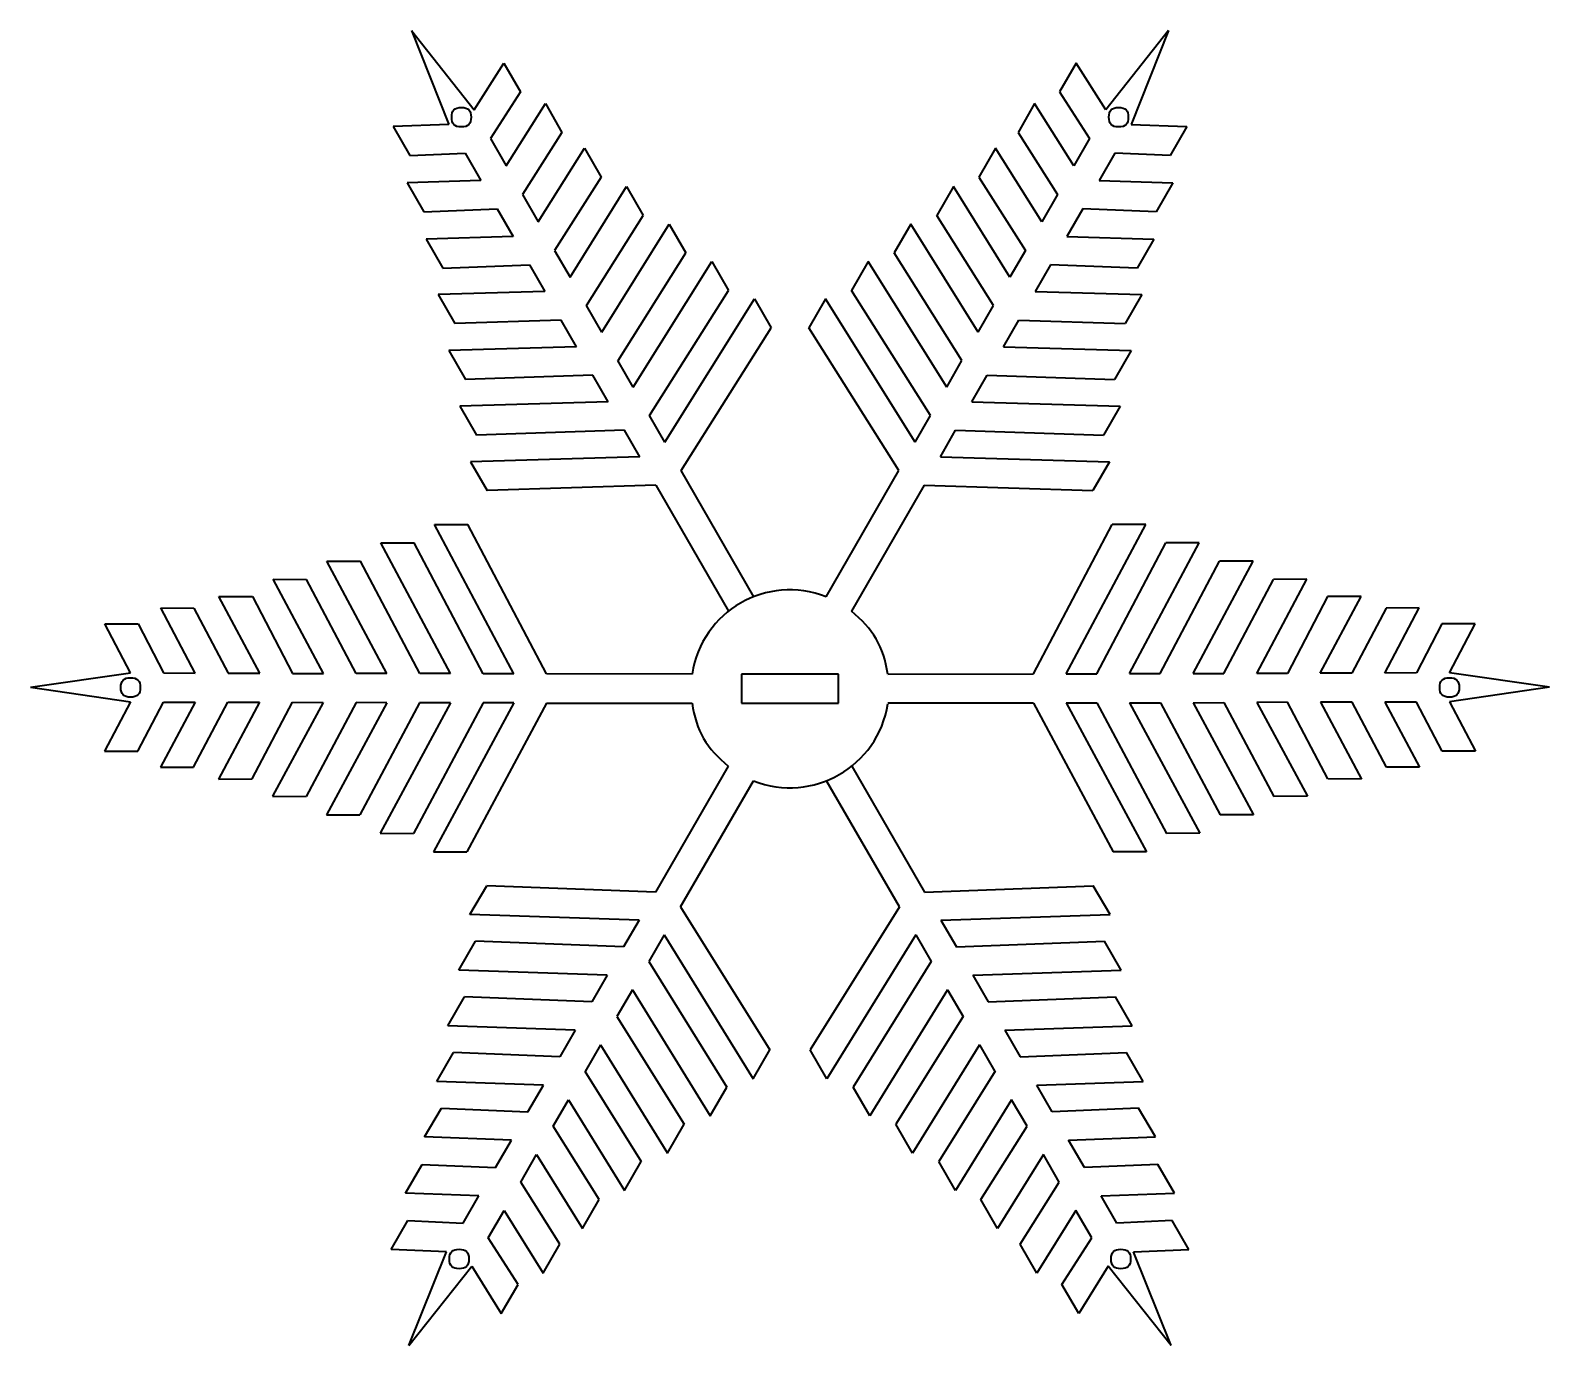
# Model space of a CAD drawing. Header units: centimetres. Extents: x -208 to 206, y -104 to 104.
# Drawn here: x 29.45 to 50.4, y 49.33 to 67.48 of the extents above; entities that cross this region are included whole.
import ezdxf

# ---------------------------------------------------------------- set-up
doc = ezdxf.new("R2010")
doc.units = ezdxf.units.CM
doc.header["$MEASUREMENT"] = 0
doc.layers.add('#Layer 1', color=7, linetype='Continuous')

msp = doc.modelspace()

# ---------------------------------------------------------------- linework, layer by layer
at = {"layer": '#Layer 1', "color": 1, "lineweight": 35}
for points in [[(34.70497, 67.48119), (34.70497, 67.48119), (35.21927, 66.18333), (35.21927, 66.18333)], [(34.70497, 67.48119), (34.70497, 67.48119), (35.5667, 66.38292), (35.5667, 66.38292)], [(45.14494, 67.48119), (45.14494, 67.48119), (44.28321, 66.38292), (44.28321, 66.38292)], [(45.14494, 67.48119), (45.14494, 67.48119), (44.63086, 66.18333), (44.63086, 66.18333)], [(35.5667, 66.38292), (35.5667, 66.38292), (35.97751, 67.02983), (35.97751, 67.02983)], [(35.97751, 67.02983), (35.97751, 67.02983), (36.20644, 66.63111), (36.20644, 66.63111)], [(43.87239, 67.02983), (43.87239, 67.02983), (43.64369, 66.63111), (43.64369, 66.63111)], [(44.28321, 66.38292), (44.28321, 66.38292), (43.87239, 67.02983), (43.87239, 67.02983)], [(36.20644, 66.63111), (36.20644, 66.63111), (35.79338, 65.9898), (35.79338, 65.9898)], [(36.00977, 65.61124), (36.00977, 65.61124), (36.55185, 66.47095), (36.55185, 66.47095)], [(36.55185, 66.47095), (36.55185, 66.47095), (36.77943, 66.07335), (36.77943, 66.07335)], [(43.29828, 66.47095), (43.29828, 66.47095), (43.07047, 66.07335), (43.07047, 66.07335)], [(43.84014, 65.61124), (43.84014, 65.61124), (43.29828, 66.47095), (43.29828, 66.47095)], [(43.64369, 66.63111), (43.64369, 66.63111), (44.05652, 65.9898), (44.05652, 65.9898)], [(35.21927, 66.18333), (35.21927, 66.18333), (34.45319, 66.15466), (34.45319, 66.15466)], [(34.45319, 66.15466), (34.45319, 66.15466), (34.68234, 65.75594), (34.68234, 65.75594)], [(36.77943, 66.07335), (36.77943, 66.07335), (36.23668, 65.21812), (36.23668, 65.21812)], [(43.07047, 66.07335), (43.07047, 66.07335), (43.61345, 65.21812), (43.61345, 65.21812)], [(44.63086, 66.18333), (44.63086, 66.18333), (45.39671, 66.15466), (45.39671, 66.15466)], [(45.39671, 66.15466), (45.39671, 66.15466), (45.16778, 65.75594), (45.16778, 65.75594)], [(35.79338, 65.9898), (35.79338, 65.9898), (36.00977, 65.61124), (36.00977, 65.61124)], [(36.45329, 64.83844), (36.45329, 64.83844), (37.09124, 65.85629), (37.09124, 65.85629)], [(37.09124, 65.85629), (37.09124, 65.85629), (37.32017, 65.45399), (37.32017, 65.45399)], [(42.75866, 65.85629), (42.75866, 65.85629), (42.52996, 65.45399), (42.52996, 65.45399)], [(43.39684, 64.83844), (43.39684, 64.83844), (42.75866, 65.85629), (42.75866, 65.85629)], [(44.05652, 65.9898), (44.05652, 65.9898), (43.84014, 65.61124), (43.84014, 65.61124)], [(34.68234, 65.75594), (34.68234, 65.75594), (35.44439, 65.78932), (35.44439, 65.78932)], [(35.44439, 65.78932), (35.44439, 65.78932), (35.66234, 65.41165), (35.66234, 65.41165)], [(44.40551, 65.78932), (44.40551, 65.78932), (44.18778, 65.41165), (44.18778, 65.41165)], [(45.16778, 65.75594), (45.16778, 65.75594), (44.40551, 65.78932), (44.40551, 65.78932)], [(35.66234, 65.41165), (35.66234, 65.41165), (34.6465, 65.37693), (34.6465, 65.37693)], [(34.6465, 65.37693), (34.6465, 65.37693), (34.87521, 64.97978), (34.87521, 64.97978)], [(37.32017, 65.45399), (37.32017, 65.45399), (36.67863, 64.44509), (36.67863, 64.44509)], [(42.52996, 65.45399), (42.52996, 65.45399), (43.17127, 64.44509), (43.17127, 64.44509)], [(44.18778, 65.41165), (44.18778, 65.41165), (45.2034, 65.37693), (45.2034, 65.37693)], [(45.2034, 65.37693), (45.2034, 65.37693), (44.9747, 64.97978), (44.9747, 64.97978)], [(36.23668, 65.21812), (36.23668, 65.21812), (36.45329, 64.83844), (36.45329, 64.83844)], [(36.89076, 64.07773), (36.89076, 64.07773), (37.66871, 65.32608), (37.66871, 65.32608)], [(37.66871, 65.32608), (37.66871, 65.32608), (37.89809, 64.92669), (37.89809, 64.92669)], [(42.18119, 65.32608), (42.18119, 65.32608), (41.95204, 64.92669), (41.95204, 64.92669)], [(42.95914, 64.07773), (42.95914, 64.07773), (42.18119, 65.32608), (42.18119, 65.32608)], [(43.61345, 65.21812), (43.61345, 65.21812), (43.39684, 64.83844), (43.39684, 64.83844)], [(34.87521, 64.97978), (34.87521, 64.97978), (35.88746, 65.01764), (35.88746, 65.01764)], [(35.88746, 65.01764), (35.88746, 65.01764), (36.10631, 64.63908), (36.10631, 64.63908)], [(43.96244, 65.01764), (43.96244, 65.01764), (43.74359, 64.63908), (43.74359, 64.63908)], [(44.9747, 64.97978), (44.9747, 64.97978), (43.96244, 65.01764), (43.96244, 65.01764)], [(37.11633, 63.68461), (37.11633, 63.68461), (37.89809, 64.92669), (37.89809, 64.92669)], [(37.32846, 63.31725), (37.32846, 63.31725), (38.25828, 64.80909), (38.25828, 64.80909)], [(38.25828, 64.80909), (38.25828, 64.80909), (38.48766, 64.4097), (38.48766, 64.4097)], [(41.59162, 64.80909), (41.59162, 64.80909), (41.36247, 64.4097), (41.36247, 64.4097)], [(42.52167, 63.31725), (42.52167, 63.31725), (41.59162, 64.80909), (41.59162, 64.80909)], [(42.7338, 63.68461), (42.7338, 63.68461), (41.95204, 64.92669), (41.95204, 64.92669)], [(36.10631, 64.63908), (36.10631, 64.63908), (34.90545, 64.60122), (34.90545, 64.60122)], [(34.90545, 64.60122), (34.90545, 64.60122), (35.13751, 64.20093), (35.13751, 64.20093)], [(43.74359, 64.63908), (43.74359, 64.63908), (44.94446, 64.60122), (44.94446, 64.60122)], [(44.94446, 64.60122), (44.94446, 64.60122), (44.71262, 64.20093), (44.71262, 64.20093)], [(36.67863, 64.44509), (36.67863, 64.44509), (36.89076, 64.07773), (36.89076, 64.07773)], [(37.5529, 62.9248), (37.5529, 62.9248), (38.48766, 64.4097), (38.48766, 64.4097)], [(42.297, 62.9248), (42.297, 62.9248), (41.36247, 64.4097), (41.36247, 64.4097)], [(43.17127, 64.44509), (43.17127, 64.44509), (42.95914, 64.07773), (42.95914, 64.07773)], [(35.13751, 64.20093), (35.13751, 64.20093), (36.3321, 64.2464), (36.3321, 64.2464)], [(36.3321, 64.2464), (36.3321, 64.2464), (36.54266, 63.87792), (36.54266, 63.87792)], [(37.76414, 62.55677), (37.76414, 62.55677), (38.8465, 64.29344), (38.8465, 64.29344)], [(38.8465, 64.29344), (38.8465, 64.29344), (39.07588, 63.89405), (39.07588, 63.89405)], [(41.0034, 64.29344), (41.0034, 64.29344), (40.77402, 63.89405), (40.77402, 63.89405)], [(42.08577, 62.55677), (42.08577, 62.55677), (41.0034, 64.29344), (41.0034, 64.29344)], [(43.5178, 64.2464), (43.5178, 64.2464), (43.30724, 63.87792), (43.30724, 63.87792)], [(44.71262, 64.20093), (44.71262, 64.20093), (43.5178, 64.2464), (43.5178, 64.2464)], [(36.54266, 63.87792), (36.54266, 63.87792), (35.07233, 63.83514), (35.07233, 63.83514)], [(35.07233, 63.83514), (35.07233, 63.83514), (35.3017, 63.43575), (35.3017, 63.43575)], [(37.98836, 62.16634), (37.98836, 62.16634), (39.07588, 63.89405), (39.07588, 63.89405)], [(38.20004, 61.79808), (38.20004, 61.79808), (39.43428, 63.77824), (39.43428, 63.77824)], [(39.43428, 63.77824), (39.43428, 63.77824), (39.66366, 63.37885), (39.66366, 63.37885)], [(40.41585, 63.77824), (40.41585, 63.77824), (40.18647, 63.37885), (40.18647, 63.37885)], [(41.65009, 61.79808), (41.65009, 61.79808), (40.41585, 63.77824), (40.41585, 63.77824)], [(41.86154, 62.16634), (41.86154, 62.16634), (40.77402, 63.89405), (40.77402, 63.89405)], [(43.30724, 63.87792), (43.30724, 63.87792), (44.77758, 63.83514), (44.77758, 63.83514)], [(44.77758, 63.83514), (44.77758, 63.83514), (44.5482, 63.43575), (44.5482, 63.43575)], [(37.32846, 63.31725), (37.32846, 63.31725), (37.11678, 63.68551), (37.11678, 63.68551)], [(42.52167, 63.31725), (42.52167, 63.31725), (42.73313, 63.68551), (42.73313, 63.68551)], [(36.76846, 63.4848), (36.76846, 63.4848), (35.3017, 63.43575), (35.3017, 63.43575)], [(36.97902, 63.11655), (36.97902, 63.11655), (36.76756, 63.4848), (36.76756, 63.4848)], [(38.42337, 61.40877), (38.42337, 61.40877), (39.66366, 63.37885), (39.66366, 63.37885)], [(41.42654, 61.40877), (41.42654, 61.40877), (40.18647, 63.37885), (40.18647, 63.37885)], [(42.87111, 63.11655), (42.87111, 63.11655), (43.08257, 63.4848), (43.08257, 63.4848)], [(43.08145, 63.4848), (43.08145, 63.4848), (44.5482, 63.43575), (44.5482, 63.43575)], [(36.97902, 63.11655), (36.97902, 63.11655), (35.22174, 63.06548), (35.22174, 63.06548)], [(42.87111, 63.11655), (42.87111, 63.11655), (44.62839, 63.06548), (44.62839, 63.06548)], [(35.22174, 63.06548), (35.22174, 63.06548), (35.45089, 62.66608), (35.45089, 62.66608)], [(37.76414, 62.55677), (37.76414, 62.55677), (37.55268, 62.92525), (37.55268, 62.92525)], [(42.08577, 62.55677), (42.08577, 62.55677), (42.29722, 62.92525), (42.29722, 62.92525)], [(44.62839, 63.06548), (44.62839, 63.06548), (44.39902, 62.66608), (44.39902, 62.66608)], [(37.20458, 62.72477), (37.20458, 62.72477), (35.45089, 62.66608), (35.45089, 62.66608)], [(37.41582, 62.35674), (37.41582, 62.35674), (37.20436, 62.72522), (37.20436, 62.72522)], [(42.43409, 62.35674), (42.43409, 62.35674), (42.64554, 62.72522), (42.64554, 62.72522)], [(42.64532, 62.72477), (42.64532, 62.72477), (44.39902, 62.66608), (44.39902, 62.66608)], [(37.41582, 62.35674), (37.41582, 62.35674), (35.37047, 62.29738), (35.37047, 62.29738)], [(35.37047, 62.29738), (35.37047, 62.29738), (35.59985, 61.89799), (35.59985, 61.89799)], [(42.43409, 62.35674), (42.43409, 62.35674), (44.47966, 62.29738), (44.47966, 62.29738)], [(44.47966, 62.29738), (44.47966, 62.29738), (44.25028, 61.89799), (44.25028, 61.89799)], [(38.20004, 61.79808), (38.20004, 61.79808), (37.98836, 62.16634), (37.98836, 62.16634)], [(38.20004, 61.79808), (38.20004, 61.79808), (37.98836, 62.16634), (37.98836, 62.16634)], [(41.65009, 61.79808), (41.65009, 61.79808), (41.86154, 62.16634), (41.86154, 62.16634)], [(41.65009, 61.79808), (41.65009, 61.79808), (41.86154, 62.16634), (41.86154, 62.16634)], [(37.64004, 61.96631), (37.64004, 61.96631), (35.59985, 61.89799), (35.59985, 61.89799)], [(37.85172, 61.59805), (37.85172, 61.59805), (37.64004, 61.96631), (37.64004, 61.96631)], [(37.85172, 61.59805), (37.85172, 61.59805), (37.64004, 61.96631), (37.64004, 61.96631)], [(41.99841, 61.59805), (41.99841, 61.59805), (42.20986, 61.96631), (42.20986, 61.96631)], [(41.99841, 61.59805), (41.99841, 61.59805), (42.20986, 61.96631), (42.20986, 61.96631)], [(42.20986, 61.96631), (42.20986, 61.96631), (44.25028, 61.89799), (44.25028, 61.89799)], [(37.85172, 61.59805), (37.85172, 61.59805), (35.51921, 61.53018), (35.51921, 61.53018)], [(35.51921, 61.53018), (35.51921, 61.53018), (35.74836, 61.13079), (35.74836, 61.13079)], [(39.42622, 59.66784), (39.42622, 59.66784), (38.42337, 61.40877), (38.42337, 61.40877)], [(40.42369, 59.66784), (40.42369, 59.66784), (41.42654, 61.40877), (41.42654, 61.40877)], [(41.99841, 61.59805), (41.99841, 61.59805), (44.33092, 61.53018), (44.33092, 61.53018)], [(44.33092, 61.53018), (44.33092, 61.53018), (44.10154, 61.13079), (44.10154, 61.13079)], [(38.07505, 61.20874), (38.07505, 61.20874), (35.74836, 61.13079), (35.74836, 61.13079)], [(38.07505, 61.20874), (38.07505, 61.20874), (39.07812, 59.46759), (39.07812, 59.46759)], [(41.77486, 61.20874), (41.77486, 61.20874), (40.77201, 59.46759), (40.77201, 59.46759)], [(41.77486, 61.20874), (41.77486, 61.20874), (44.10154, 61.13079), (44.10154, 61.13079)], [(36.11751, 58.60384), (36.11751, 58.60384), (35.01969, 60.66285), (35.01969, 60.66285)], [(35.01969, 60.66285), (35.01969, 60.66285), (35.48023, 60.66173), (35.48023, 60.66173)], [(36.56641, 58.60272), (36.56641, 58.60272), (35.48023, 60.66173), (35.48023, 60.66173)], [(43.28372, 58.60272), (43.28372, 58.60272), (44.3699, 60.66173), (44.3699, 60.66173)], [(43.73239, 58.60384), (43.73239, 58.60384), (44.83044, 60.66285), (44.83044, 60.66285)], [(44.83044, 60.66285), (44.83044, 60.66285), (44.3699, 60.66173), (44.3699, 60.66173)], [(35.24257, 58.60586), (35.24257, 58.60586), (34.27982, 60.41152), (34.27982, 60.41152)], [(34.27982, 60.41152), (34.27982, 60.41152), (34.74036, 60.4104), (34.74036, 60.4104)], [(35.69281, 58.60474), (35.69281, 58.60474), (34.74036, 60.4104), (34.74036, 60.4104)], [(44.15732, 58.60474), (44.15732, 58.60474), (45.10977, 60.4104), (45.10977, 60.4104)], [(44.60756, 58.60586), (44.60756, 58.60586), (45.57031, 60.41152), (45.57031, 60.41152)], [(45.57031, 60.41152), (45.57031, 60.41152), (45.10977, 60.4104), (45.10977, 60.4104)], [(34.36606, 58.60855), (34.36606, 58.60855), (33.53905, 60.15997), (33.53905, 60.15997)], [(33.53905, 60.15997), (33.53905, 60.15997), (33.99937, 60.15885), (33.99937, 60.15885)], [(34.81809, 58.60698), (34.81809, 58.60698), (33.99937, 60.15885), (33.99937, 60.15885)], [(45.03182, 58.60698), (45.03182, 58.60698), (45.85054, 60.15885), (45.85054, 60.15885)], [(45.48385, 58.60855), (45.48385, 58.60855), (46.31108, 60.15997), (46.31108, 60.15997)], [(46.31108, 60.15997), (46.31108, 60.15997), (45.85054, 60.15885), (45.85054, 60.15885)], [(40.42369, 59.66784), (39.60788, 59.98794), (38.70606, 59.46736), (38.57546, 58.60071)], [(33.48865, 58.60989), (33.48865, 58.60989), (32.79649, 59.90775), (32.79649, 59.90775)], [(32.79649, 59.90775), (32.79649, 59.90775), (33.25703, 59.90663), (33.25703, 59.90663)], [(33.9418, 58.60855), (33.9418, 58.60855), (33.25703, 59.90663), (33.25703, 59.90663)], [(45.9081, 58.60855), (45.9081, 58.60855), (46.59287, 59.90663), (46.59287, 59.90663)], [(46.36148, 58.60989), (46.36148, 58.60989), (47.05342, 59.90775), (47.05342, 59.90775)], [(47.05342, 59.90775), (47.05342, 59.90775), (46.59287, 59.90663), (46.59287, 59.90663)], [(31.24663, 59.51284), (31.24663, 59.51284), (31.70471, 59.51127), (31.70471, 59.51127)], [(31.72017, 58.6137), (31.72017, 58.6137), (31.24663, 59.51284), (31.24663, 59.51284)], [(31.70471, 59.51127), (31.70471, 59.51127), (32.17399, 58.61348), (32.17399, 58.61348)], [(32.04855, 59.67277), (32.04855, 59.67277), (32.51134, 59.66986), (32.51134, 59.66986)], [(32.61102, 58.61124), (32.61102, 58.61124), (32.04855, 59.67277), (32.04855, 59.67277)], [(32.51134, 59.66986), (32.51134, 59.66986), (33.06439, 58.60989), (33.06439, 58.60989)], [(47.33857, 59.66986), (47.33857, 59.66986), (46.78574, 58.60989), (46.78574, 58.60989)], [(47.23889, 58.61124), (47.23889, 58.61124), (47.80135, 59.67277), (47.80135, 59.67277)], [(47.80135, 59.67277), (47.80135, 59.67277), (47.33857, 59.66986), (47.33857, 59.66986)], [(48.14519, 59.51127), (48.14519, 59.51127), (47.67591, 58.61348), (47.67591, 58.61348)], [(48.12974, 58.6137), (48.12974, 58.6137), (48.6035, 59.51284), (48.6035, 59.51284)], [(48.6035, 59.51284), (48.6035, 59.51284), (48.14519, 59.51127), (48.14519, 59.51127)], [(41.27444, 58.60071), (41.21799, 58.97546), (41.06903, 59.23239), (40.77201, 59.46759)], [(30.4754, 59.29511), (30.4754, 59.29511), (30.93505, 59.29399), (30.93505, 59.29399)], [(30.83022, 58.61572), (30.83022, 58.61572), (30.4754, 59.29511), (30.4754, 59.29511)], [(30.93505, 59.29399), (30.93505, 59.29399), (31.28404, 58.61549), (31.28404, 58.61549)], [(48.91486, 59.29399), (48.91486, 59.29399), (48.56586, 58.61549), (48.56586, 58.61549)], [(49.37473, 59.29511), (49.37473, 59.29511), (48.91486, 59.29399), (48.91486, 59.29399)], [(49.01969, 58.61572), (49.01969, 58.61572), (49.37473, 59.29511), (49.37473, 59.29511)], [(29.44814, 58.4186), (29.44814, 58.4186), (30.83022, 58.61572), (30.83022, 58.61572)], [(31.28404, 58.61549), (31.28404, 58.61549), (31.72017, 58.6137), (31.72017, 58.6137)], [(32.17399, 58.61348), (32.17399, 58.61348), (32.61102, 58.61124), (32.61102, 58.61124)], [(33.06439, 58.60989), (33.06439, 58.60989), (33.48865, 58.60989), (33.48865, 58.60989)], [(34.36606, 58.60855), (34.36606, 58.60855), (33.94135, 58.60967), (33.94135, 58.60967)], [(35.24257, 58.60586), (35.24257, 58.60586), (34.81764, 58.60698), (34.81764, 58.60698)], [(36.11751, 58.60384), (36.11751, 58.60384), (35.69281, 58.60474), (35.69281, 58.60474)], [(36.11751, 58.60384), (36.11751, 58.60384), (35.69281, 58.60474), (35.69281, 58.60474)], [(38.57546, 58.60071), (38.57546, 58.60071), (36.56641, 58.60272), (36.56641, 58.60272)], [(39.92506, 58.59847), (39.92506, 58.59847), (39.25508, 58.59847), (39.25508, 58.59847)], [(39.25508, 58.59847), (39.25508, 58.59847), (39.25508, 58.19661), (39.25508, 58.19661)], [(40.59482, 58.59847), (40.59482, 58.59847), (39.92506, 58.59847), (39.92506, 58.59847)], [(40.59482, 58.19661), (40.59482, 58.19661), (40.59482, 58.59847), (40.59482, 58.59847)], [(41.27444, 58.60071), (41.27444, 58.60071), (43.28372, 58.60272), (43.28372, 58.60272)], [(43.73239, 58.60384), (43.73239, 58.60384), (44.15732, 58.60474), (44.15732, 58.60474)], [(43.73239, 58.60384), (43.73239, 58.60384), (44.15732, 58.60474), (44.15732, 58.60474)], [(44.60756, 58.60586), (44.60756, 58.60586), (45.03226, 58.60698), (45.03226, 58.60698)], [(45.48385, 58.60855), (45.48385, 58.60855), (45.90878, 58.60967), (45.90878, 58.60967)], [(46.78574, 58.60989), (46.78574, 58.60989), (46.36148, 58.60989), (46.36148, 58.60989)], [(47.67591, 58.61348), (47.67591, 58.61348), (47.23889, 58.61124), (47.23889, 58.61124)], [(48.56586, 58.61549), (48.56586, 58.61549), (48.12974, 58.6137), (48.12974, 58.6137)], [(50.40177, 58.4186), (50.40177, 58.4186), (49.01969, 58.61572), (49.01969, 58.61572)], [(29.44814, 58.4186), (29.44814, 58.4186), (30.82932, 58.21498), (30.82932, 58.21498)], [(50.40177, 58.4186), (50.40177, 58.4186), (49.02058, 58.21498), (49.02058, 58.21498)], [(30.82932, 58.21498), (30.82932, 58.21498), (30.47114, 57.53738), (30.47114, 57.53738)], [(30.93102, 57.53648), (30.93102, 57.53648), (31.28314, 58.21319), (31.28314, 58.21319)], [(31.71927, 58.21296), (31.71927, 58.21296), (31.24148, 57.31607), (31.24148, 57.31607)], [(31.28314, 58.21319), (31.28314, 58.21319), (31.71927, 58.21296), (31.71927, 58.21296)], [(31.69956, 57.3154), (31.69956, 57.3154), (32.1731, 58.21095), (32.1731, 58.21095)], [(32.61012, 58.21117), (32.61012, 58.21117), (32.04273, 57.15232), (32.04273, 57.15232)], [(32.1731, 58.21095), (32.1731, 58.21095), (32.61012, 58.21117), (32.61012, 58.21117)], [(32.50529, 57.153), (32.50529, 57.153), (33.06327, 58.2105), (33.06327, 58.2105)], [(33.48775, 58.20848), (33.48775, 58.20848), (32.78954, 56.91376), (32.78954, 56.91376)], [(33.06327, 58.2105), (33.06327, 58.2105), (33.48775, 58.20848), (33.48775, 58.20848)], [(33.9409, 58.20759), (33.9409, 58.20759), (33.25009, 56.91264), (33.25009, 56.91264)], [(34.36516, 58.20557), (34.36516, 58.20557), (33.53076, 56.65818), (33.53076, 56.65818)], [(34.36516, 58.20557), (34.36516, 58.20557), (33.94046, 58.20669), (33.94046, 58.20669)], [(34.81719, 58.20512), (34.81719, 58.20512), (33.9913, 56.65706), (33.9913, 56.65706)], [(35.24145, 58.20423), (35.24145, 58.20423), (34.27041, 56.40304), (34.27041, 56.40304)], [(35.69191, 58.20311), (35.69191, 58.20311), (34.73073, 56.40192), (34.73073, 56.40192)], [(35.24145, 58.20423), (35.24145, 58.20423), (34.81674, 58.20512), (34.81674, 58.20512)], [(36.11662, 58.20221), (36.11662, 58.20221), (35.00916, 56.14836), (35.00916, 56.14836)], [(36.56529, 58.20109), (36.56529, 58.20109), (35.4697, 56.14724), (35.4697, 56.14724)], [(36.11662, 58.20221), (36.11662, 58.20221), (35.69191, 58.20311), (35.69191, 58.20311)], [(36.11662, 58.20221), (36.11662, 58.20221), (35.69191, 58.20311), (35.69191, 58.20311)], [(36.56529, 58.20109), (36.56529, 58.20109), (38.57479, 58.19908), (38.57479, 58.19908)], [(38.57479, 58.19908), (38.6299, 57.8241), (38.77796, 57.56672), (39.07431, 57.3304)], [(39.25508, 58.19661), (39.25508, 58.19661), (40.59482, 58.19661), (40.59482, 58.19661)], [(39.42174, 57.12903), (40.23642, 56.80557), (41.14049, 57.32346), (41.27377, 58.18989)], [(43.28462, 58.20109), (43.28462, 58.20109), (41.27511, 58.19908), (41.27511, 58.19908)], [(43.28462, 58.20109), (43.28462, 58.20109), (44.38042, 56.14724), (44.38042, 56.14724)], [(43.73351, 58.20221), (43.73351, 58.20221), (44.15822, 58.20311), (44.15822, 58.20311)], [(43.73351, 58.20221), (43.73351, 58.20221), (44.15822, 58.20311), (44.15822, 58.20311)], [(43.73351, 58.20221), (43.73351, 58.20221), (44.84097, 56.14836), (44.84097, 56.14836)], [(44.15822, 58.20311), (44.15822, 58.20311), (45.11918, 56.40192), (45.11918, 56.40192)], [(44.60846, 58.20423), (44.60846, 58.20423), (45.03316, 58.20512), (45.03316, 58.20512)], [(44.60846, 58.20423), (44.60846, 58.20423), (45.57972, 56.40304), (45.57972, 56.40304)], [(45.03271, 58.20512), (45.03271, 58.20512), (45.85882, 56.65706), (45.85882, 56.65706)], [(45.48474, 58.20557), (45.48474, 58.20557), (45.90967, 58.20669), (45.90967, 58.20669)], [(45.48474, 58.20557), (45.48474, 58.20557), (46.31937, 56.65818), (46.31937, 56.65818)], [(45.909, 58.20759), (45.909, 58.20759), (46.59982, 56.91264), (46.59982, 56.91264)], [(46.78663, 58.2105), (46.78663, 58.2105), (46.36238, 58.20848), (46.36238, 58.20848)], [(46.36238, 58.20848), (46.36238, 58.20848), (47.06036, 56.91376), (47.06036, 56.91376)], [(47.34462, 57.153), (47.34462, 57.153), (46.78663, 58.2105), (46.78663, 58.2105)], [(47.23978, 58.21117), (47.23978, 58.21117), (47.80718, 57.15232), (47.80718, 57.15232)], [(47.67703, 58.21095), (47.67703, 58.21095), (47.23978, 58.21117), (47.23978, 58.21117)], [(48.15034, 57.3154), (48.15034, 57.3154), (47.67703, 58.21095), (47.67703, 58.21095)], [(48.56698, 58.21319), (48.56698, 58.21319), (48.13086, 58.21296), (48.13086, 58.21296)], [(48.13086, 58.21296), (48.13086, 58.21296), (48.60865, 57.31607), (48.60865, 57.31607)], [(48.91911, 57.53648), (48.91911, 57.53648), (48.56698, 58.21319), (48.56698, 58.21319)], [(49.02058, 58.21498), (49.02058, 58.21498), (49.37876, 57.53738), (49.37876, 57.53738)], [(30.47114, 57.53738), (30.47114, 57.53738), (30.93102, 57.53648), (30.93102, 57.53648)], [(49.37876, 57.53738), (49.37876, 57.53738), (48.91911, 57.53648), (48.91911, 57.53648)], [(31.24148, 57.31607), (31.24148, 57.31607), (31.69956, 57.3154), (31.69956, 57.3154)], [(39.07431, 57.3304), (39.07431, 57.3304), (38.06788, 55.59149), (38.06788, 55.59149)], [(40.77582, 57.3304), (40.77582, 57.3304), (41.78202, 55.59149), (41.78202, 55.59149)], [(48.60865, 57.31607), (48.60865, 57.31607), (48.15034, 57.3154), (48.15034, 57.3154)], [(32.04273, 57.15232), (32.04273, 57.15232), (32.50529, 57.153), (32.50529, 57.153)], [(38.4153, 55.38989), (38.4153, 55.38989), (39.42174, 57.12903), (39.42174, 57.12903)], [(41.43482, 55.38989), (41.43482, 55.38989), (40.42817, 57.12903), (40.42817, 57.12903)], [(47.80718, 57.15232), (47.80718, 57.15232), (47.34462, 57.153), (47.34462, 57.153)], [(32.78954, 56.91376), (32.78954, 56.91376), (33.25009, 56.91264), (33.25009, 56.91264)], [(47.06036, 56.91376), (47.06036, 56.91376), (46.59982, 56.91264), (46.59982, 56.91264)], [(33.53076, 56.65818), (33.53076, 56.65818), (33.9913, 56.65706), (33.9913, 56.65706)], [(46.31937, 56.65818), (46.31937, 56.65818), (45.85882, 56.65706), (45.85882, 56.65706)], [(34.27041, 56.40304), (34.27041, 56.40304), (34.73073, 56.40192), (34.73073, 56.40192)], [(45.57972, 56.40304), (45.57972, 56.40304), (45.11918, 56.40192), (45.11918, 56.40192)], [(35.00916, 56.14836), (35.00916, 56.14836), (35.4697, 56.14724), (35.4697, 56.14724)], [(44.84097, 56.14836), (44.84097, 56.14836), (44.38042, 56.14724), (44.38042, 56.14724)], [(35.51047, 55.28192), (35.51047, 55.28192), (35.74164, 55.68042), (35.74164, 55.68042)], [(38.06788, 55.59149), (38.06788, 55.59149), (35.74164, 55.68042), (35.74164, 55.68042)], [(41.78202, 55.59149), (41.78202, 55.59149), (44.10849, 55.68042), (44.10849, 55.68042)], [(44.33943, 55.28192), (44.33943, 55.28192), (44.10849, 55.68042), (44.10849, 55.68042)], [(38.4153, 55.38989), (38.4153, 55.38989), (39.64618, 53.41376), (39.64618, 53.41376)], [(41.43482, 55.38989), (41.43482, 55.38989), (40.20394, 53.41376), (40.20394, 53.41376)], [(37.84254, 55.2033), (37.84254, 55.2033), (35.51047, 55.28192), (35.51047, 55.28192)], [(37.84254, 55.2033), (37.84254, 55.2033), (37.62929, 54.83594), (37.62929, 54.83594)], [(37.84254, 55.2033), (37.84254, 55.2033), (37.62929, 54.83594), (37.62929, 54.83594)], [(42.00737, 55.2033), (42.00737, 55.2033), (44.33943, 55.28192), (44.33943, 55.28192)], [(42.00737, 55.2033), (42.00737, 55.2033), (42.22062, 54.83594), (42.22062, 54.83594)], [(42.00737, 55.2033), (42.00737, 55.2033), (42.22062, 54.83594), (42.22062, 54.83594)], [(35.35815, 54.51562), (35.35815, 54.51562), (35.58932, 54.91389), (35.58932, 54.91389)], [(37.62929, 54.83594), (37.62929, 54.83594), (35.58932, 54.91389), (35.58932, 54.91389)], [(38.18996, 55.0017), (38.18996, 55.0017), (37.97671, 54.63434), (37.97671, 54.63434)], [(38.18996, 55.0017), (38.18996, 55.0017), (37.97671, 54.63434), (37.97671, 54.63434)], [(38.18996, 55.0017), (38.18996, 55.0017), (39.41502, 53.01549), (39.41502, 53.01549)], [(41.65994, 55.0017), (41.65994, 55.0017), (40.43511, 53.01549), (40.43511, 53.01549)], [(41.65994, 55.0017), (41.65994, 55.0017), (41.87342, 54.63434), (41.87342, 54.63434)], [(41.65994, 55.0017), (41.65994, 55.0017), (41.87342, 54.63434), (41.87342, 54.63434)], [(42.22062, 54.83594), (42.22062, 54.83594), (44.26058, 54.91389), (44.26058, 54.91389)], [(44.49198, 54.51562), (44.49198, 54.51562), (44.26058, 54.91389), (44.26058, 54.91389)], [(37.40327, 54.4464), (37.40327, 54.4464), (35.35815, 54.51562), (35.35815, 54.51562)], [(37.97671, 54.63434), (37.97671, 54.63434), (39.05594, 52.90148), (39.05594, 52.90148)], [(41.87342, 54.63434), (41.87342, 54.63434), (40.79396, 52.90148), (40.79396, 52.90148)], [(42.44663, 54.4464), (42.44663, 54.4464), (44.49198, 54.51562), (44.49198, 54.51562)], [(37.40327, 54.4464), (37.40327, 54.4464), (37.19002, 54.07904), (37.19002, 54.07904)], [(42.44663, 54.4464), (42.44663, 54.4464), (42.65988, 54.07904), (42.65988, 54.07904)], [(35.20561, 53.7482), (35.20561, 53.7482), (35.43678, 54.14647), (35.43678, 54.14647)], [(37.19025, 54.07949), (37.19025, 54.07949), (35.43678, 54.14647), (35.43678, 54.14647)], [(37.7507, 54.2448), (37.7507, 54.2448), (37.53745, 53.87744), (37.53745, 53.87744)], [(37.7507, 54.2448), (37.7507, 54.2448), (38.82478, 52.5032), (38.82478, 52.5032)], [(42.09943, 54.2448), (42.09943, 54.2448), (41.02513, 52.5032), (41.02513, 52.5032)], [(42.09943, 54.2448), (42.09943, 54.2448), (42.31268, 53.87744), (42.31268, 53.87744)], [(42.65966, 54.07949), (42.65966, 54.07949), (44.41313, 54.14647), (44.41313, 54.14647)], [(44.6443, 53.7482), (44.6443, 53.7482), (44.41313, 54.14647), (44.41313, 54.14647)], [(37.53767, 53.87789), (37.53767, 53.87789), (38.46526, 52.38852), (38.46526, 52.38852)], [(42.31246, 53.87789), (42.31246, 53.87789), (41.38465, 52.38852), (41.38465, 52.38852)], [(36.96266, 53.68884), (36.96266, 53.68884), (35.20561, 53.7482), (35.20561, 53.7482)], [(36.96266, 53.68884), (36.96266, 53.68884), (36.74942, 53.32148), (36.74942, 53.32148)], [(42.88724, 53.68884), (42.88724, 53.68884), (44.6443, 53.7482), (44.6443, 53.7482)], [(42.88724, 53.68884), (42.88724, 53.68884), (43.10049, 53.32148), (43.10049, 53.32148)], [(37.31121, 53.48656), (37.31121, 53.48656), (37.09796, 53.1192), (37.09796, 53.1192)], [(37.31121, 53.48656), (37.31121, 53.48656), (38.23409, 51.99024), (38.23409, 51.99024)], [(42.5387, 53.48656), (42.5387, 53.48656), (41.61582, 51.99024), (41.61582, 51.99024)], [(42.5387, 53.48656), (42.5387, 53.48656), (42.75194, 53.1192), (42.75194, 53.1192)], [(35.05284, 52.9792), (35.05284, 52.9792), (35.28401, 53.37748), (35.28401, 53.37748)], [(36.75054, 53.32148), (36.75054, 53.32148), (35.28401, 53.37748), (35.28401, 53.37748)], [(39.41502, 53.01549), (39.41502, 53.01549), (39.64618, 53.41376), (39.64618, 53.41376)], [(40.43511, 53.01549), (40.43511, 53.01549), (40.20394, 53.41376), (40.20394, 53.41376)], [(43.09937, 53.32148), (43.09937, 53.32148), (44.5659, 53.37748), (44.5659, 53.37748)], [(44.79706, 52.9792), (44.79706, 52.9792), (44.5659, 53.37748), (44.5659, 53.37748)], [(37.09729, 53.1201), (37.09729, 53.1201), (37.87322, 51.87444), (37.87322, 51.87444)], [(42.75262, 53.1201), (42.75262, 53.1201), (41.97668, 51.87444), (41.97668, 51.87444)], [(36.52295, 52.92948), (36.52295, 52.92948), (35.05284, 52.9792), (35.05284, 52.9792)], [(36.3106, 52.56212), (36.3106, 52.56212), (36.52295, 52.92948), (36.52295, 52.92948)], [(38.82478, 52.5032), (38.82478, 52.5032), (39.05594, 52.90148), (39.05594, 52.90148)], [(41.02513, 52.5032), (41.02513, 52.5032), (40.79396, 52.90148), (40.79396, 52.90148)], [(43.32718, 52.92948), (43.32718, 52.92948), (44.79706, 52.9792), (44.79706, 52.9792)], [(43.5393, 52.56212), (43.5393, 52.56212), (43.32718, 52.92948), (43.32718, 52.92948)], [(34.88238, 52.21402), (34.88238, 52.21402), (35.11623, 52.61319), (35.11623, 52.61319)], [(35.11623, 52.61319), (35.11623, 52.61319), (36.3106, 52.56212), (36.3106, 52.56212)], [(36.65623, 52.36164), (36.65623, 52.36164), (36.86993, 52.7281), (36.86993, 52.7281)], [(36.86993, 52.7281), (36.86993, 52.7281), (37.64206, 51.47616), (37.64206, 51.47616)], [(42.97998, 52.7281), (42.97998, 52.7281), (42.20785, 51.47616), (42.20785, 51.47616)], [(43.1939, 52.36164), (43.1939, 52.36164), (42.97998, 52.7281), (42.97998, 52.7281)], [(44.73367, 52.61319), (44.73367, 52.61319), (43.5393, 52.56212), (43.5393, 52.56212)], [(44.96753, 52.21402), (44.96753, 52.21402), (44.73367, 52.61319), (44.73367, 52.61319)], [(38.23409, 51.99024), (38.23409, 51.99024), (38.46526, 52.38852), (38.46526, 52.38852)], [(41.61582, 51.99024), (41.61582, 51.99024), (41.38465, 52.38852), (41.38465, 52.38852)], [(36.08302, 52.17034), (36.08302, 52.17034), (34.88238, 52.21402), (34.88238, 52.21402)], [(37.29284, 51.3496), (37.29284, 51.3496), (36.65623, 52.36164), (36.65623, 52.36164)], [(42.55706, 51.3496), (42.55706, 51.3496), (43.1939, 52.36164), (43.1939, 52.36164)], [(43.76711, 52.17034), (43.76711, 52.17034), (44.96753, 52.21402), (44.96753, 52.21402)], [(35.86238, 51.7929), (35.86238, 51.7929), (36.08302, 52.17034), (36.08302, 52.17034)], [(36.21047, 51.59085), (36.21047, 51.59085), (36.42887, 51.96964), (36.42887, 51.96964)], [(36.42887, 51.96964), (36.42887, 51.96964), (37.06212, 50.94864), (37.06212, 50.94864)], [(43.42103, 51.96964), (43.42103, 51.96964), (42.78778, 50.94864), (42.78778, 50.94864)], [(43.63943, 51.59085), (43.63943, 51.59085), (43.42103, 51.96964), (43.42103, 51.96964)], [(43.98753, 51.7929), (43.98753, 51.7929), (43.76711, 52.17034), (43.76711, 52.17034)], [(34.61985, 51.43943), (34.61985, 51.43943), (34.85012, 51.83546), (34.85012, 51.83546)], [(34.85012, 51.83546), (34.85012, 51.83546), (35.86238, 51.7929), (35.86238, 51.7929)], [(37.64206, 51.47616), (37.64206, 51.47616), (37.87322, 51.87444), (37.87322, 51.87444)], [(42.20785, 51.47616), (42.20785, 51.47616), (41.97668, 51.87444), (41.97668, 51.87444)], [(44.99978, 51.83546), (44.99978, 51.83546), (43.98753, 51.7929), (43.98753, 51.7929)], [(45.23028, 51.43943), (45.23028, 51.43943), (44.99978, 51.83546), (44.99978, 51.83546)], [(36.74942, 50.73293), (36.74942, 50.73293), (36.21047, 51.59085), (36.21047, 51.59085)], [(43.10071, 50.73293), (43.10071, 50.73293), (43.63943, 51.59085), (43.63943, 51.59085)], [(35.63524, 51.4), (35.63524, 51.4), (34.61985, 51.43943), (34.61985, 51.43943)], [(35.41572, 51.02324), (35.41572, 51.02324), (35.63524, 51.4), (35.63524, 51.4)], [(37.06212, 50.94864), (37.06212, 50.94864), (37.29284, 51.3496), (37.29284, 51.3496)], [(42.78778, 50.94864), (42.78778, 50.94864), (42.55706, 51.3496), (42.55706, 51.3496)], [(44.21466, 51.4), (44.21466, 51.4), (45.23028, 51.43943), (45.23028, 51.43943)], [(44.43418, 51.02324), (44.43418, 51.02324), (44.21466, 51.4), (44.21466, 51.4)], [(35.76359, 50.82119), (35.76359, 50.82119), (35.98199, 51.19885), (35.98199, 51.19885)], [(35.98199, 51.19885), (35.98199, 51.19885), (36.51982, 50.33645), (36.51982, 50.33645)], [(43.86791, 51.19885), (43.86791, 51.19885), (43.33009, 50.33645), (43.33009, 50.33645)], [(44.08631, 50.82119), (44.08631, 50.82119), (43.86791, 51.19885), (43.86791, 51.19885)], [(34.42273, 50.6626), (34.42273, 50.6626), (34.65367, 51.0602), (34.65367, 51.0602)], [(34.65367, 51.0602), (34.65367, 51.0602), (35.41572, 51.02324), (35.41572, 51.02324)], [(45.19623, 51.0602), (45.19623, 51.0602), (44.43418, 51.02324), (44.43418, 51.02324)], [(45.42718, 50.6626), (45.42718, 50.6626), (45.19623, 51.0602), (45.19623, 51.0602)], [(36.17351, 50.17786), (36.17351, 50.17786), (35.76359, 50.82119), (35.76359, 50.82119)], [(36.51982, 50.33645), (36.51982, 50.33645), (36.74942, 50.73293), (36.74942, 50.73293)], [(43.33009, 50.33645), (43.33009, 50.33645), (43.10071, 50.73293), (43.10071, 50.73293)], [(43.67639, 50.17786), (43.67639, 50.17786), (44.08631, 50.82119), (44.08631, 50.82119)], [(35.18858, 50.63034), (35.18858, 50.63034), (34.42273, 50.6626), (34.42273, 50.6626)], [(34.66823, 49.33495), (34.66823, 49.33495), (35.18858, 50.63034), (35.18858, 50.63034)], [(44.66154, 50.63034), (44.66154, 50.63034), (45.42718, 50.6626), (45.42718, 50.6626)], [(45.18167, 49.33495), (45.18167, 49.33495), (44.66154, 50.63034), (44.66154, 50.63034)], [(34.66823, 49.33495), (34.66823, 49.33495), (35.53511, 50.42919), (35.53511, 50.42919)], [(35.53511, 50.42919), (35.53511, 50.42919), (35.94302, 49.78026), (35.94302, 49.78026)], [(44.31479, 50.42919), (44.31479, 50.42919), (43.90711, 49.78026), (43.90711, 49.78026)], [(45.18167, 49.33495), (45.18167, 49.33495), (44.31479, 50.42919), (44.31479, 50.42919)], [(35.94302, 49.78026), (35.94302, 49.78026), (36.17351, 50.17786), (36.17351, 50.17786)], [(43.90711, 49.78026), (43.90711, 49.78026), (43.67639, 50.17786), (43.67639, 50.17786)]]:
    msp.add_open_spline(points, degree=3, dxfattribs=at)
for points in [[(35.52682, 66.28301), (35.52682, 66.37776), (35.48762, 66.41719), (35.39287, 66.41719), (35.39287, 66.41719), (35.29812, 66.41719), (35.25892, 66.37776), (35.25892, 66.28301), (35.25892, 66.28301), (35.25892, 66.18848), (35.29812, 66.14906), (35.39287, 66.14906), (35.39287, 66.14906), (35.48762, 66.14906), (35.52682, 66.18848), (35.52682, 66.28301)], [(44.59098, 66.28301), (44.59098, 66.37776), (44.55178, 66.41719), (44.45703, 66.41719), (44.45703, 66.41719), (44.36228, 66.41719), (44.32308, 66.37776), (44.32308, 66.28301), (44.32308, 66.28301), (44.32308, 66.18848), (44.36228, 66.14906), (44.45703, 66.14906), (44.45703, 66.14906), (44.55178, 66.14906), (44.59098, 66.18848), (44.59098, 66.28301)], [(30.96372, 58.41546), (30.96372, 58.51021), (30.92452, 58.54941), (30.82977, 58.54941), (30.82977, 58.54941), (30.73502, 58.54941), (30.69582, 58.51021), (30.69582, 58.41546), (30.69582, 58.41546), (30.69582, 58.32071), (30.73502, 58.28151), (30.82977, 58.28151), (30.82977, 58.28151), (30.92452, 58.28151), (30.96372, 58.32071), (30.96372, 58.41546)], [(49.15409, 58.41546), (49.15409, 58.51021), (49.11489, 58.54941), (49.02014, 58.54941), (49.02014, 58.54941), (48.92561, 58.54941), (48.88618, 58.51021), (48.88618, 58.41546), (48.88618, 58.41546), (48.88618, 58.32071), (48.92561, 58.28151), (49.02014, 58.28151), (49.02014, 58.28151), (49.11489, 58.28151), (49.15409, 58.32071), (49.15409, 58.41546)], [(35.49591, 50.52976), (35.49591, 50.62452), (35.45649, 50.66372), (35.36174, 50.66372), (35.36174, 50.66372), (35.26721, 50.66372), (35.22778, 50.62452), (35.22778, 50.52976), (35.22778, 50.52976), (35.22778, 50.43501), (35.26721, 50.39581), (35.36174, 50.39581), (35.36174, 50.39581), (35.45649, 50.39581), (35.49591, 50.43501), (35.49591, 50.52976)], [(44.62212, 50.52976), (44.62212, 50.62452), (44.58292, 50.66372), (44.48817, 50.66372), (44.48817, 50.66372), (44.39342, 50.66372), (44.35422, 50.62452), (44.35422, 50.52976), (44.35422, 50.52976), (44.35422, 50.43501), (44.39342, 50.39581), (44.48817, 50.39581), (44.48817, 50.39581), (44.58292, 50.39581), (44.62212, 50.43501), (44.62212, 50.52976)]]:
    msp.add_open_spline(points, degree=3, knots=[0, 0, 0, 0, 0.2, 0.2, 0.2, 0.2, 0.4, 0.4, 0.4, 0.4, 0.6, 0.6, 0.6, 0.6, 1, 1, 1, 1], dxfattribs=at)

doc.saveas('drawing.dxf')
